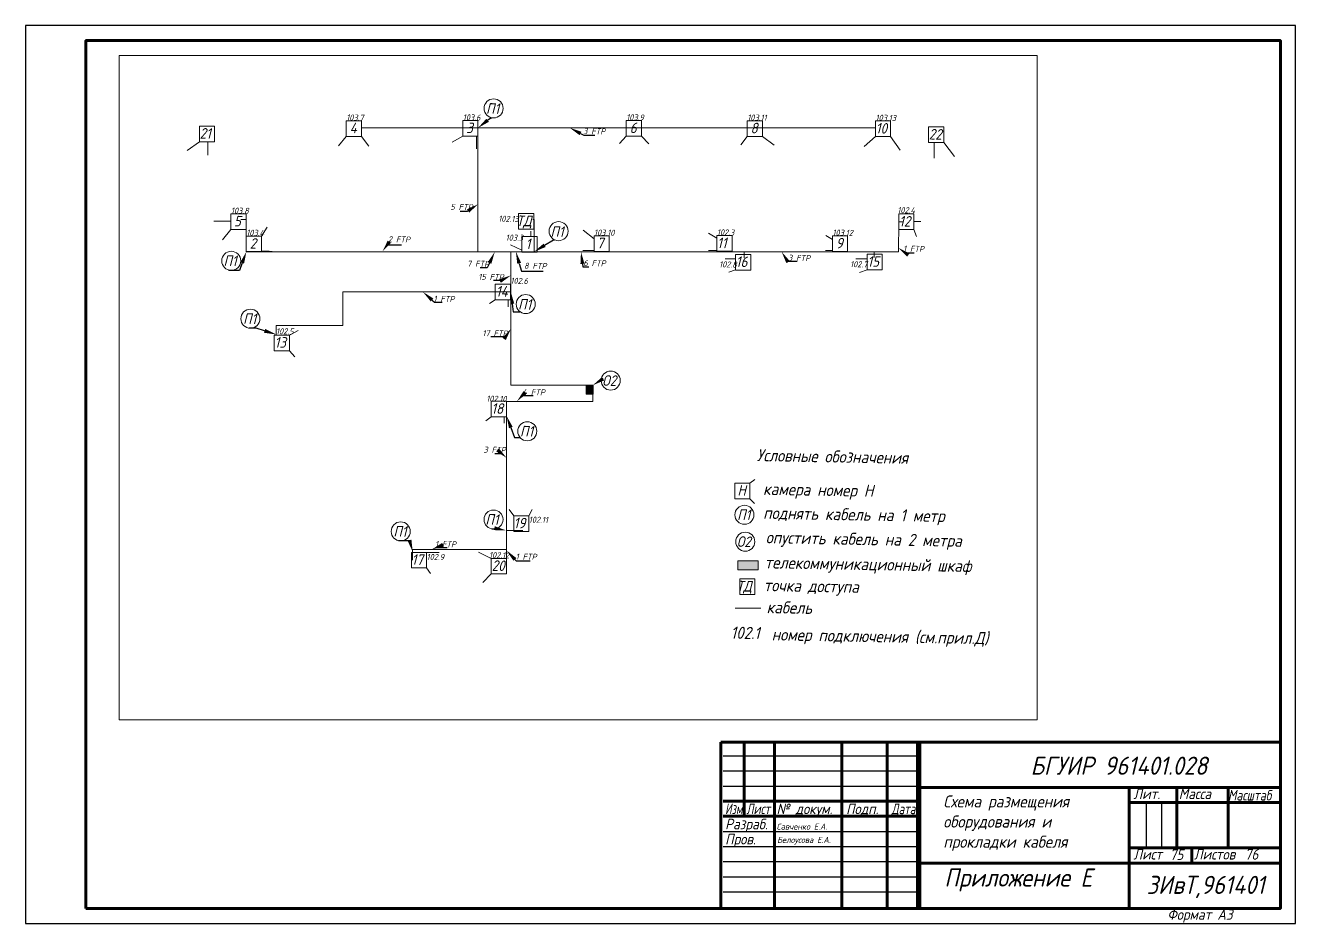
# Model space of a CAD drawing. Header units: millimetres. Extents: x 0 to 734, y 0 to 297.
# Drawn here: x 0 to 420, y 0 to 297 of the extents above; entities that cross this region are included whole.
import ezdxf
from ezdxf import colors
from ezdxf.entities.mleader import LeaderData, LeaderLine
from ezdxf.math import Vec2, Vec3

# ---------------------------------------------------------------- set-up
doc = ezdxf.new("R2010")
doc.units = ezdxf.units.MM
doc.header["$LTSCALE"] = 0.5
doc.layers.get('0').update_dxf_attribs({"lineweight": 60})
doc.layers.get('Defpoints').update_dxf_attribs({"color": 5})
doc.layers.add('3-размеры', color=6, linetype='Continuous')
doc.layers.add('Текст на комнате', color=250, linetype='Continuous')
doc.layers.add('cabel', color=1, linetype='Continuous', lineweight=211)
doc.styles.get("Standard").update_dxf_attribs({"font": 'isocpeui.ttf', "width": 0.9})
picture_1 = doc.add_image_def('image1.png', size_in_pixel=(2868, 2076))

msp = doc.modelspace()

# ---------------------------------------------------------------- hatches: boundary and pattern name
at = {"layer": 'Текст на комнате', "lineweight": 18}
h = msp.add_hatch(color=256, dxfattribs=at)
h.set_gradient(color2=(0, 0, 0), tint=1)
h.paths.add_polyline_path([(185.47, 178.04), (185.47, 175.06), (187.74, 175.06), (187.74, 178.04)])
h = msp.add_hatch(color=256, dxfattribs=at)
h.set_gradient(color2=(0, 0, 0), tint=1)
h.paths.add_polyline_path([(235.59, 119.99), (235.59, 117.01), (242.25, 117.01), (242.25, 119.99)])

# ---------------------------------------------------------------- linework, layer by layer
at = {"lineweight": 60}
for p, q in [((415, 60), (230, 60)), ((230, 5), (230, 60)), ((237.7, 60), (237.7, 35.48)), ((247.7, 5.48), (247.7, 60)), ((270, 60), (270, 5)), ((285, 5), (285, 60)), ((295, 60), (295, 5)), ((295.7, 60), (295.7, 5.48)), ((295, 45), (415, 45)), ((365, 5), (365, 45)), ((380.7, 45), (380.7, 25.48)), ((397.7, 25.48), (397.7, 45)), ((230.7, 40.48), (295.7, 40.48)), ((365, 40), (415, 40)), ((230.7, 35.48), (295.7, 35.48)), ((385.7, 20.48), (385.7, 25.48)), ((365, 25), (415, 25)), ((295, 20), (415, 20))]:
    msp.add_line(p, q, dxfattribs=at)
at = {"lineweight": -3}
for p, q in [((230.7, 55.48), (295.7, 55.48)), ((230.7, 50.48), (295.7, 50.48)), ((230.7, 45.48), (295.7, 45.48)), ((370.7, 25.48), (370.7, 40.48)), ((375.7, 40.48), (375.7, 25.48)), ((230.7, 30.48), (295.7, 30.48)), ((230.7, 25.48), (295.7, 25.48)), ((230.7, 20.48), (295.7, 20.48)), ((230.7, 15.48), (295.7, 15.48)), ((230.7, 10.48), (295.7, 10.48))]:
    msp.add_line(p, q, dxfattribs=at)
at = {"lineweight": 60}
msp.add_lwpolyline([(20, 5), (415, 5), (415, 292), (20, 292)], close=True, dxfattribs=at)
at = {"layer": 'cabel', "lineweight": 18}
for p, q in [((111.11, 263.14), (281.1, 263.14)), ((149.62, 263.15), (149.62, 222.18)), ((73.01, 232.78), (71.24, 232.78)), ((73.01, 222.18), (73.01, 232.78)), ((168.28, 232.8), (167.79, 232.8)), ((168.28, 222.18), (168.28, 232.8)), ((288.71, 222.18), (288.82, 232.06)), ((288.82, 232.06), (290.25, 232.06)), ((149.62, 222.18), (73.01, 222.18)), ((149.62, 222.18), (288.71, 222.18)), ((160.51, 177.99), (160.51, 222.18)), ((237.69, 222.18), (237.69, 220.17)), ((280.66, 222.18), (280.66, 220.2)), ((104.96, 197.77), (104.96, 208.93)), ((104.96, 208.93), (160.51, 208.93)), ((82.88, 194.55), (82.88, 197.77)), ((82.88, 197.77), (104.96, 197.77)), ((187.61, 178), (160.51, 177.99)), ((187.62, 177.99), (187.62, 172.69)), ((187.62, 172.69), (158.94, 172.69)), ((159.08, 172.69), (159.08, 130.01)), ((159.08, 130.01), (164.48, 130.01)), ((159.08, 130.01), (159.08, 118.19)), ((128.05, 120.19), (128.05, 123.72)), ((128.05, 123.72), (159.08, 123.72)), ((234.73, 104.34), (243.13, 104.34))]:
    msp.add_line(p, q, dxfattribs=at)
at = {"layer": 'Defpoints'}
msp.add_lwpolyline([(0, 0), (420, 0), (420, 297), (0, 297)], close=True, dxfattribs=at)
at = {"layer": 'Текст на комнате', "lineweight": 18}
for p, q in [((149.63, 260.35), (149.62, 263.15)), ((57.54, 258.54), (53.44, 255.65)), ((60.31, 258.54), (60.31, 254.1)), ((106.1, 260.3), (103.57, 257.22)), ((111.11, 260.3), (113.58, 257.09)), ((144.63, 260.35), (141.09, 258.36)), ((149.21, 260.32), (149.21, 256.19)), ((198.68, 260.37), (196.48, 257.93)), ((203.68, 260.37), (206.1, 257.86)), ((238.71, 260.29), (236.54, 257.49)), ((243.71, 260.29), (247.58, 257.4)), ((281.1, 260.22), (277.34, 256.98)), ((286.1, 260.22), (289.22, 255.77)), ((300.44, 258.21), (300.44, 253.14)), ((303.64, 258.24), (307.25, 253.68)), ((67.96, 232.23), (62.36, 232.23)), ((293.82, 232.17), (296.1, 232.17)), ((67.96, 229.51), (65.22, 226.12)), ((78.04, 227.36), (79.97, 230.33)), ((167.09, 227.16), (167.09, 228.99)), ((188.02, 226.46), (184.46, 229.3)), ((228.65, 226.65), (225.88, 228.35)), ((266.87, 226.25), (264.69, 227.53)), ((293.82, 229.47), (294.7, 227.16)), ((164.2, 222.72), (160.4, 224.41)), ((78.04, 222.35), (80.65, 222.35)), ((78.04, 222.19), (81.54, 222.19)), ((188.02, 222.53), (184.28, 222.53)), ((228.65, 222.56), (225.88, 222.56)), ((234.82, 219.85), (231.36, 219.85)), ((266.87, 222.59), (264.54, 222.59)), ((278.33, 219.76), (274.57, 219.76)), ((234.82, 216.15), (232.65, 215.42)), ((278.33, 216.17), (275.85, 215.33)), ((155.38, 206.31), (153.48, 205)), ((159.58, 206.31), (159.58, 203.89)), ((87.29, 194.6), (90.18, 196.15)), ((87.29, 189.42), (89.11, 187.39)), ((154.05, 167.56), (152.22, 166.28)), ((158.32, 167.56), (158.32, 165.46)), ((239.56, 145.68), (241.22, 146.87)), ((239.56, 140.5), (241.12, 138.92)), ((161.45, 134.87), (159.94, 136.91)), ((166.45, 134.87), (167.59, 136.91)), ((132.65, 122.76), (136.81, 122.76)), ((154.05, 120.77), (149.85, 122.84)), ((132.65, 117.59), (133.98, 115.73)), ((154.05, 115.6), (151.21, 112.79))]:
    msp.add_line(p, q, dxfattribs=at)
for points in [[(106.1, 265.48), (111.11, 265.48), (111.11, 260.3), (106.1, 260.3)], [(144.63, 265.53), (149.63, 265.53), (149.63, 260.35), (144.63, 260.35)], [(198.68, 265.54), (203.68, 265.54), (203.68, 260.37), (198.68, 260.37)], [(238.71, 265.47), (243.71, 265.47), (243.71, 260.29), (238.71, 260.29)], [(281.1, 265.4), (286.1, 265.4), (286.1, 260.22), (281.1, 260.22)], [(57.54, 263.71), (62.55, 263.71), (62.55, 258.54), (57.54, 258.54)], [(298.64, 263.42), (303.64, 263.42), (303.64, 258.24), (298.64, 258.24)], [(67.96, 234.69), (72.96, 234.69), (72.96, 229.51), (67.96, 229.51)], [(163.08, 234.79), (168.08, 234.79), (168.08, 229.61), (163.08, 229.61)], [(288.82, 234.64), (293.82, 234.64), (293.82, 229.47), (288.82, 229.47)], [(73.04, 227.36), (78.04, 227.36), (78.04, 222.19), (73.04, 222.19)], [(164.2, 227.16), (169.2, 227.16), (169.2, 221.98), (164.2, 221.98)], [(188.02, 227.44), (193.02, 227.44), (193.02, 222.26), (188.02, 222.26)], [(228.65, 227.5), (233.65, 227.5), (233.65, 222.32), (228.65, 222.32)], [(266.87, 227.41), (271.88, 227.41), (271.88, 222.23), (266.87, 222.23)], [(234.82, 221.28), (239.82, 221.28), (239.82, 216.1), (234.82, 216.1)], [(278.33, 221.35), (283.33, 221.35), (283.33, 216.17), (278.33, 216.17)], [(155.38, 211.48), (160.38, 211.48), (160.38, 206.31), (155.38, 206.31)], [(82.29, 194.6), (87.29, 194.6), (87.29, 189.42), (82.29, 189.42)], [(185.47, 178.04), (187.74, 178.04), (187.74, 175.06), (185.47, 175.06)], [(154.05, 172.74), (159.05, 172.74), (159.05, 167.56), (154.05, 167.56)], [(234.56, 145.68), (239.56, 145.68), (239.56, 140.5), (234.56, 140.5)], [(161.45, 134.87), (166.45, 134.87), (166.45, 129.69), (161.45, 129.69)], [(127.65, 122.76), (132.65, 122.76), (132.65, 117.59), (127.65, 117.59)], [(154.05, 120.77), (159.05, 120.77), (159.05, 115.6), (154.05, 115.6)], [(235.59, 119.99), (242.25, 119.99), (242.25, 117.01), (235.59, 117.01)], [(236.21, 113.99), (241.21, 113.99), (241.21, 108.81), (236.21, 108.81)]]:
    msp.add_lwpolyline(points, close=True, dxfattribs=at)
for centre in [(154.82, 269.57), (176.31, 228.96), (68.07, 219.15), (165.42, 204.85), (74.39, 200.01), (193.53, 179.56), (165.95, 162.79), (154.79, 133.61), (237.75, 135.18), (124.09, 129.68), (238.03, 126.29)]:
    msp.add_circle(centre, 3.15, dxfattribs=at)

# ---------------------------------------------------------------- texts
at = {"lineweight": -3}
for s, width, p in [('Лит.', 0.9, (366.38, 41.18)), ('Масса', 0.9, (381.38, 41.18)), ('Масштаб', 0.8, (397.67, 40.7)), ('Изм.', 0.7, (231.38, 36.18)), ('Лист', 0.75, (238.38, 36.18)), ('№ докум.', 0.9, (248.38, 36.18)), ('Подп.', 0.9, (271.38, 36.18)), ('Дата', 0.75, (286.38, 36.18)), ('Разраб.', 0.9, (231.38, 31.18)), ('Пров.', 0.9, (231.38, 26.18)), ('Лист', 0.9, (366.38, 21.18)), ('75', 0.9, (378.39, 21.04)), ('Листов', 0.9, (386.38, 21.18)), ('76', 0.9, (403.2, 21.14)), ('Формат А3', 0.9, (377.6, 1.25))]:
    msp.add_text(s, height=3.5, dxfattribs=dict(at, width=width)).set_placement(p)
at = {"lineweight": 18, "width": 0.9}
for s, height, p in [('Савченко Е.А.', 2, (248.41, 31.07)), ('Белоусова Е.А.', 2, (248.57, 26.68)), ('ЗИвТ,961401', 6, (370.75, 9.8))]:
    msp.add_text(s, height=height, dxfattribs=at).set_placement(p)
at = {"lineweight": 18, "attachment_point": 1}
for s, width, gutter_width, insert, char_height in [('^I^I{\\H1.5x;БГУИР 961401.028}', 115.3255, 20, (300.38, 55.21), 4), ('Схема размещения оборудования и прокладки кабеля', 51.3238, 10, (303.52, 42.41), 4), ('Приложение Е', 63.5568, 10, (303.86, 18.23), 6)]:
    msp.add_mtext_dynamic_manual_height_columns(s, width=width, gutter_width=gutter_width, heights=[0], dxfattribs=dict(at, insert=insert, char_height=char_height))
at = {"layer": '3-размеры', "lineweight": 18, "width": 0.9}
for s, height, p in [('103.7', 2, (106.1, 265.58)), ('103.6', 2, (144.63, 265.63)), ('103.9', 2, (198.68, 265.64)), ('103.11', 2, (238.71, 265.57)), ('103.13', 2, (281.1, 265.5)), ('103.8', 2, (67.96, 234.79)), ('102.4', 2, (288.32, 234.93)), ('102.13', 2, (156.35, 232.09)), ('103.4', 2, (73.04, 227.47)), ('103.3', 2, (158.8, 225.86)), ('103.10', 2, (188.02, 227.54)), ('102.3', 2, (228.65, 227.6)), ('103.12', 2, (266.87, 227.51)), ('102.8', 2, (229.38, 217.01)), ('102.7', 2, (272.69, 217.07)), ('102.6', 2, (160.38, 211.58)), ('102.5', 2, (82.88, 194.9)), ('102.10', 2, (152.39, 172.6)), ('102.11', 2, (166.45, 132.59)), ('102.9', 2, (132.65, 120.28)), ('102.12', 2, (153.29, 120.88)), ('102.1', 4, (233.22, 94.22))]:
    msp.add_text(s, height=height, rotation=358.9684, dxfattribs=at).set_placement(p)
at = {"layer": 'Текст на комнате', "lineweight": 18, "width": 0.9}
for s, height, p in [('П1', 3.5, (152.32, 267.8)), ('4', 3.5, (107.23, 261.35)), ('3', 3.5, (145.74, 261.4)), ('6', 3.5, (199.83, 261.42)), ('8', 3.5, (239.76, 261.34)), ('10', 3.5, (281.17, 261.27)), ('21', 3.5, (57.61, 259.59)), ('3 FTP', 2, (184.4, 261.06)), ('22', 3.5, (298.7, 259.29)), ('5 FTP', 2, (140.5, 236)), ('5', 3.5, (68.95, 230.56)), ('ТД', 3.5, (162.35, 230.66)), ('12', 3.5, (288.89, 230.52)), ('2 FTP', 2, (119.88, 225.3)), ('П1', 3.5, (173.62, 227.11)), ('11', 3.5, (228.72, 223.37)), ('2', 3.5, (74.16, 223.17)), ('1', 3.5, (165.39, 223.03)), ('7', 3.5, (188.94, 223.31)), ('9', 3.5, (267.99, 223.28)), ('1 FTP', 2, (290.22, 222.19)), ('П1', 3.5, (65.52, 217.47)), ('7 FTP', 2, (146.02, 217.25)), ('8 FTP', 2, (164.87, 216.54)), ('6 FTP', 2, (184.49, 217.45)), ('16', 3.5, (234.88, 217.15)), ('3 FTP', 2, (252.15, 219.17)), ('15', 3.5, (278.4, 217.22)), ('15 FTP', 2, (149.76, 212.88)), ('14', 3.5, (155.57, 207.36)), ('1 FTP', 2, (134.94, 205.61)), ('П1', 3.5, (162.91, 203.07)), ('П1', 3.5, (71.99, 198.32)), ('13', 3.5, (82.39, 190.47)), ('17 FTP', 2, (151.11, 194.24)), ('О2', 3.5, (190.74, 177.86)), ('4 FTP', 2, (164.34, 174.78)), ('18', 3.5, (154.05, 168.61)), ('П1', 3.5, (163.54, 161.1)), ('3 FTP', 2, (151.47, 155.72)), ('Условные обозначения', 4, (241.82, 152.92)), ('Н', 3.5, (235.44, 141.55)), ('камера номер Н', 4, (243.91, 141.77)), ('П1', 3.5, (152.1, 131.92)), ('П1', 3.5, (235.35, 133.49)), ('поднять кабель на 1 метр', 4, (243.94, 133.84)), ('П1', 3.5, (121.69, 127.99)), ('19', 3.5, (161.44, 130.74)), ('1 FTP', 2, (135.45, 124.51)), ('О2', 3.5, (235.24, 124.59)), ('опустить кабель на 2 метра', 4, (244.8, 125.75)), ('17', 3.5, (127.71, 118.64)), ('1 FTP', 2, (162.13, 120.39)), ('20', 3.5, (154.18, 116.65)), ('телекоммуникационный шкаф', 4, (244.42, 117.48)), ('ТД', 3.5, (235.13, 109.86)), ('точка доступа', 4, (244.11, 109.93)), ('кабель', 4, (245.08, 102.65)), ('номер подключения (см.прил.Д)', 4, (246.77, 93.65))]:
    msp.add_text(s, height=height, rotation=358.9684, dxfattribs=at).set_placement(p)

# ---------------------------------------------------------------- pictures from other files: only their frames are drawn
at = {"lineweight": 18}
image = msp.add_image(picture_1, insert=(31.03, 67.4), size_in_units=(303.49, 219.68), dxfattribs=at)
image.dxf.flags = 7

# ---------------------------------------------------------------- leaders
at = {"layer": 'Текст на комнате', "lineweight": 18}
ml = msp.add_multileader_mtext('Standard', dxfattribs=at)
ml.set_content('', color=256)
ml.set_leader_properties()
ml.build(insert=Vec2(0, 0))
ml.multileader.update_dxf_attribs({"text_right_attachment_type": 6, "dogleg_length": 0.36})
ctx = ml.context
ctx.base_point, ctx.plane_origin = Vec3(154.24, 266.46), Vec3(158.33, 273.56)
ctx.right_attachment = 6
notes = []
notes.append((ctx, [(1, (1, 1, 0), (153.88, 266.46), (1, 0), 0.36, [(0, [(149.71, 263.14)], 0, [])])]))
ctx.mtext.insert, ctx.mtext.flow_direction = Vec3(156.24, 268.46), 5
ml = msp.add_multileader_mtext('Standard', dxfattribs=at)
ml.set_content('', color=256)
ml.set_leader_properties()
ml.build(insert=Vec2(0, 0))
ml.multileader.update_dxf_attribs({"text_right_attachment_type": 6, "dogleg_length": 0.36})
ctx = ml.context
ctx.base_point, ctx.plane_origin = Vec3(188.31, 260.69), Vec3(180.01, 263.97)
ctx.right_attachment = 6
notes.append((ctx, [(0, (1, 1, 0), (184.65, 260.69), (1, 0), 3.66, [(0, [(180.01, 263.13)], 0, [])])]))
ctx.mtext.insert, ctx.mtext.flow_direction = Vec3(190.31, 262.69), 5
ml = msp.add_multileader_mtext('Standard', dxfattribs=at)
ml.set_content('', color=256)
ml.set_leader_properties()
ml.build(insert=Vec2(0, 0))
ml.multileader.update_dxf_attribs({"text_right_attachment_type": 6, "dogleg_length": 0.36})
ctx = ml.context
ctx.base_point, ctx.plane_origin = Vec3(141.76, 237.49), Vec3(149.69, 237.87)
ctx.right_attachment, ctx.text_align_type = 6, 2
notes.append((ctx, [(0, (1, 1, 0), (146.12, 235.49), (-1, 0), 0.36, [(0, [(149.69, 237.87)], 0, [])])]))
ctx.mtext.insert, ctx.mtext.alignment, ctx.mtext.flow_direction = Vec3(143.76, 239.49), 3, 5
ml = msp.add_multileader_mtext('Standard', dxfattribs=at)
ml.set_content('', color=256)
ml.set_leader_properties()
ml.build(insert=Vec2(0, 0))
ml.multileader.update_dxf_attribs({"text_right_attachment_type": 6, "dogleg_length": 0.36})
ctx = ml.context
ctx.base_point, ctx.plane_origin = Vec3(175, 226.09), Vec3(169.11, 220.52)
ctx.right_attachment = 6
notes.append((ctx, [(0, (1, 1, 0), (174.64, 226.09), (1, 0), 0.36, [(0, [(168.27, 222.2)], 0, [])])]))
ctx.mtext.insert, ctx.mtext.flow_direction = Vec3(177, 228.09), 5
ml = msp.add_multileader_mtext('Standard', dxfattribs=at)
ml.set_content('', color=256)
ml.set_leader_properties()
ml.build(insert=Vec2(0, 0))
ml.multileader.update_dxf_attribs({"text_right_attachment_type": 6, "dogleg_length": 0.36})
ctx = ml.context
ctx.base_point, ctx.plane_origin = Vec3(124.37, 224.42), Vec3(118.01, 222.2)
ctx.right_attachment = 6
notes.append((ctx, [(0, (1, 1, 0), (119.61, 224.42), (1, 0), 4.76, [(0, [(118.01, 222.2)], 0, [])])]))
ctx.mtext.insert, ctx.mtext.flow_direction = Vec3(126.37, 226.42), 5
ml = msp.add_multileader_mtext('Standard', dxfattribs=at)
ml.set_content('', color=256)
ml.set_leader_properties()
ml.build(insert=Vec2(0, 0))
ml.multileader.update_dxf_attribs({"text_right_attachment_type": 6, "dogleg_length": 0.36})
ctx = ml.context
ctx.base_point, ctx.plane_origin = Vec3(293.85, 221.83), Vec3(288.71, 223.42)
ctx.right_attachment = 6
notes.append((ctx, [(0, (1, 1, 0), (290.88, 221.83), (1, 0), 2.97, [(0, [(288.71, 223.42)], 0, [])])]))
ctx.mtext.insert, ctx.mtext.flow_direction = Vec3(295.85, 223.83), 5
ml = msp.add_multileader_mtext('Standard', dxfattribs=at)
ml.set_content('', color=256)
ml.set_leader_properties()
ml.build(insert=Vec2(0, 0))
ml.multileader.update_dxf_attribs({"text_right_attachment_type": 6, "dogleg_length": 0.36})
ctx = ml.context
ctx.base_point, ctx.plane_origin = Vec3(65.13, 218), Vec3(75.84, 222.62)
ctx.right_attachment, ctx.text_align_type = 6, 2
notes.append((ctx, [(0, (1, 1, 0), (70.77, 216), (-1, 0), 1.64, [(0, [(73.07, 222.2)], 0, [])])]))
ctx.mtext.insert, ctx.mtext.alignment, ctx.mtext.flow_direction = Vec3(67.13, 220), 3, 5
ml = msp.add_multileader_mtext('Standard', dxfattribs=at)
ml.set_content('', color=256)
ml.set_leader_properties()
ml.build(insert=Vec2(0, 0))
ml.multileader.update_dxf_attribs({"text_right_attachment_type": 6, "dogleg_length": 0.36})
ctx = ml.context
ctx.base_point, ctx.plane_origin = Vec3(148.36, 218.87), Vec3(156.17, 221.13)
ctx.right_attachment, ctx.text_align_type = 6, 2
notes.append((ctx, [(0, (1, 1, 0), (152.72, 216.87), (-1, 0), 0.36, [(0, [(155.17, 222.05)], 0, [])])]))
ctx.mtext.insert, ctx.mtext.alignment, ctx.mtext.flow_direction = Vec3(150.36, 220.87), 3, 5
ml = msp.add_multileader_mtext('Standard', dxfattribs=at)
ml.set_content('', color=256)
ml.set_leader_properties()
ml.build(insert=Vec2(0, 0))
ml.multileader.update_dxf_attribs({"text_right_attachment_type": 6, "dogleg_length": 0.36})
ctx = ml.context
ctx.base_point, ctx.plane_origin = Vec3(171.2, 215.71), Vec3(160.46, 218.24)
ctx.right_attachment = 6
notes.append((ctx, [(0, (1, 1, 0), (164.02, 215.71), (1, 0), 7.19, [(0, [(162.18, 222.17)], 0, [])])]))
ctx.mtext.insert, ctx.mtext.flow_direction = Vec3(173.2, 217.71), 5
ml = msp.add_multileader_mtext('Standard', dxfattribs=at)
ml.set_content('', color=256)
ml.set_leader_properties()
ml.build(insert=Vec2(0, 0))
ml.multileader.update_dxf_attribs({"text_right_attachment_type": 6, "dogleg_length": 0.36})
ctx = ml.context
ctx.base_point, ctx.plane_origin = Vec3(186.35, 217.15), Vec3(183.72, 222.14)
ctx.right_attachment = 6
notes.append((ctx, [(0, (1, 1, 0), (184.3, 217.15), (1, 0), 2.05, [(0, [(183.72, 222.14)], 0, [])])]))
ctx.mtext.insert, ctx.mtext.flow_direction = Vec3(188.35, 219.15), 5
ml = msp.add_multileader_mtext('Standard', dxfattribs=at)
ml.set_content('', color=256)
ml.set_leader_properties()
ml.build(insert=Vec2(0, 0))
ml.multileader.update_dxf_attribs({"text_right_attachment_type": 6, "dogleg_length": 0.36})
ctx = ml.context
ctx.base_point, ctx.plane_origin = Vec3(255.23, 219.01), Vec3(250.07, 223.42)
ctx.right_attachment = 6
notes.append((ctx, [(0, (1, 1, 0), (252, 219.01), (1, 0), 3.23, [(0, [(250.07, 222.14)], 0, [])])]))
ctx.mtext.insert, ctx.mtext.flow_direction = Vec3(257.23, 221.01), 5
ml = msp.add_multileader_mtext('Standard', dxfattribs=at)
ml.set_content('', color=256)
ml.set_leader_properties()
ml.build(insert=Vec2(0, 0))
ml.multileader.update_dxf_attribs({"text_right_attachment_type": 6, "dogleg_length": 0.36})
ctx = ml.context
ctx.base_point, ctx.plane_origin = Vec3(152.8, 214.6), Vec3(160.51, 214.3)
ctx.right_attachment, ctx.text_align_type = 6, 2
notes.append((ctx, [(0, (1, 1, 0), (157.16, 212.6), (-1, 0), 0.36, [(0, [(160.51, 214.3)], 0, [])])]))
ctx.mtext.insert, ctx.mtext.alignment, ctx.mtext.flow_direction = Vec3(154.8, 216.6), 3, 5
ml = msp.add_multileader_mtext('Standard', dxfattribs=at)
ml.set_content('', color=256)
ml.set_leader_properties()
ml.build(insert=Vec2(0, 0))
ml.multileader.update_dxf_attribs({"text_right_attachment_type": 6, "dogleg_length": 0.36})
ctx = ml.context
ctx.base_point, ctx.plane_origin = Vec3(137.82, 205.45), Vec3(131.49, 204.38)
ctx.right_attachment = 6
notes.append((ctx, [(0, (1, 1, 0), (135.3, 205.45), (1, 0), 2.52, [(0, [(131.48, 208.86)], 0, [])])]))
ctx.mtext.insert, ctx.mtext.flow_direction = Vec3(139.82, 207.45), 5
ml = msp.add_multileader_mtext('Standard', dxfattribs=at)
ml.set_content('', color=256)
ml.set_leader_properties()
ml.build(insert=Vec2(0, 0))
ml.multileader.update_dxf_attribs({"text_right_attachment_type": 6, "dogleg_length": 0.36})
ctx = ml.context
ctx.base_point, ctx.plane_origin = Vec3(163.5, 202.32), Vec3(159.18, 207.18)
ctx.right_attachment = 6
notes.append((ctx, [(1, (1, 1, 0), (161.3, 202.32), (1, 0), 2.2, [(0, [(160.5, 208.89)], 0, [])])]))
ctx.mtext.insert, ctx.mtext.flow_direction = Vec3(165.5, 204.32), 5
ml = msp.add_multileader_mtext('Standard', dxfattribs=at)
ml.set_content('', color=256)
ml.set_leader_properties()
ml.build(insert=Vec2(0, 0))
ml.multileader.update_dxf_attribs({"text_right_attachment_type": 6, "dogleg_length": 0.36})
ctx = ml.context
ctx.base_point, ctx.plane_origin = Vec3(71.98, 198.86), Vec3(83.18, 194.71)
ctx.right_attachment, ctx.text_align_type = 6, 2
notes.append((ctx, [(0, (1, 1, 0), (76.34, 196.86), (-1, 0), 0.36, [(0, [(82.9, 194.8)], 0, [])])]))
ctx.mtext.insert, ctx.mtext.alignment, ctx.mtext.flow_direction = Vec3(73.98, 200.86), 3, 5
ml = msp.add_multileader_mtext('Standard', dxfattribs=at)
ml.set_content('', color=256)
ml.set_leader_properties()
ml.build(insert=Vec2(0, 0))
ml.multileader.update_dxf_attribs({"text_right_attachment_type": 6, "dogleg_length": 0.36})
ctx = ml.context
ctx.base_point, ctx.plane_origin = Vec3(151.89, 195.98), Vec3(160.53, 196.66)
ctx.right_attachment, ctx.text_align_type = 6, 2
notes.append((ctx, [(0, (1, 1, 0), (158.74, 193.98), (-1, 0), 2.85, [(0, [(160.53, 196.66)], 0, [])])]))
ctx.mtext.insert, ctx.mtext.alignment, ctx.mtext.flow_direction = Vec3(153.89, 197.98), 3, 5
ml = msp.add_multileader_mtext('Standard', dxfattribs=at)
ml.set_content('', color=256)
ml.set_leader_properties()
ml.build(insert=Vec2(0, 0))
ml.multileader.update_dxf_attribs({"text_right_attachment_type": 6, "dogleg_length": 0.36})
ctx = ml.context
ctx.base_point, ctx.plane_origin = Vec3(190.38, 179.49), Vec3(187.68, 178.02)
ctx.right_attachment = 6
notes.append((ctx, [(0, (1, 1, 0), (189.95, 179.49), (1, 0), 0.433, [(0, [(187.61, 178.01)], 0, [])])]))
ctx.mtext.insert, ctx.mtext.flow_direction = Vec3(192.38, 181.49), 5
ml = msp.add_multileader_mtext('Standard', dxfattribs=at)
ml.set_content('', color=256)
ml.set_leader_properties()
ml.build(insert=Vec2(0, 0))
ml.multileader.update_dxf_attribs({"text_right_attachment_type": 6, "dogleg_length": 0.36})
ctx = ml.context
ctx.base_point, ctx.plane_origin = Vec3(167.95, 174.67), Vec3(163.02, 173.88)
ctx.right_attachment = 6
notes.append((ctx, [(0, (1, 1, 0), (164.33, 174.67), (1, 0), 3.62, [(0, [(162.52, 172.7)], 0, [])])]))
ctx.mtext.insert, ctx.mtext.flow_direction = Vec3(169.95, 176.67), 5
ml = msp.add_multileader_mtext('Standard', dxfattribs=at)
ml.set_content('', color=256)
ml.set_leader_properties()
ml.build(insert=Vec2(0, 0))
ml.multileader.update_dxf_attribs({"text_right_attachment_type": 6, "dogleg_length": 0.36})
ctx = ml.context
ctx.base_point, ctx.plane_origin = Vec3(163.55, 160.72), Vec3(158.43, 163.72)
ctx.right_attachment = 6
notes.append((ctx, [(1, (1, 1, 0), (161.73, 160.72), (1, 0), 1.82, [(0, [(159.13, 167.77)], 0, [])])]))
ctx.mtext.insert, ctx.mtext.flow_direction = Vec3(165.55, 162.72), 5
ml = msp.add_multileader_mtext('Standard', dxfattribs=at)
ml.set_content('', color=256)
ml.set_leader_properties()
ml.build(insert=Vec2(0, 0))
ml.multileader.update_dxf_attribs({"text_right_attachment_type": 6, "dogleg_length": 0.36})
ctx = ml.context
ctx.base_point, ctx.plane_origin = Vec3(153.25, 157.32), Vec3(159.11, 154)
ctx.right_attachment, ctx.text_align_type = 6, 2
notes.append((ctx, [(0, (1, 1, 0), (157.61, 155.32), (-1, 0), 0.36, [(0, [(159.11, 154)], 0, [])])]))
ctx.mtext.insert, ctx.mtext.alignment, ctx.mtext.flow_direction = Vec3(155.25, 159.32), 3, 5
ml = msp.add_multileader_mtext('Standard', dxfattribs=at)
ml.set_content('', color=256)
ml.set_leader_properties()
ml.build(insert=Vec2(0, 0))
ml.multileader.update_dxf_attribs({"text_right_attachment_type": 6, "dogleg_length": 0.36})
ctx = ml.context
ctx.base_point, ctx.plane_origin = Vec3(152.22, 132.46), Vec3(159, 129.99)
ctx.right_attachment, ctx.text_align_type = 6, 2
notes.append((ctx, [(0, (1, 1, 0), (156.58, 130.46), (-1, 0), 0.36, [(0, [(159, 129.99)], 0, [])])]))
ctx.mtext.insert, ctx.mtext.alignment, ctx.mtext.flow_direction = Vec3(154.22, 134.46), 3, 5
ml = msp.add_multileader_mtext('Standard', dxfattribs=at)
ml.set_content('', color=256)
ml.set_leader_properties()
ml.build(insert=Vec2(0, 0))
ml.multileader.update_dxf_attribs({"text_right_attachment_type": 6, "dogleg_length": 0.36})
ctx = ml.context
ctx.base_point, ctx.plane_origin = Vec3(121.39, 128.58), Vec3(119.64, 134.99)
ctx.right_attachment, ctx.text_align_type = 6, 2
notes.append((ctx, [(1, (1, 1, 0), (127.06, 126.58), (-1, 0), 1.67, [(0, [(128.07, 122.92)], 0, [])])]))
ctx.mtext.insert, ctx.mtext.alignment, ctx.mtext.flow_direction = Vec3(123.39, 130.58), 3, 5
ml = msp.add_multileader_mtext('Standard', dxfattribs=at)
ml.set_content('', color=256)
ml.set_leader_properties()
ml.build(insert=Vec2(0, 0))
ml.multileader.update_dxf_attribs({"text_right_attachment_type": 6, "dogleg_length": 0.36})
ctx = ml.context
ctx.base_point, ctx.plane_origin = Vec3(139.48, 124.34), Vec3(134.38, 123.72)
ctx.right_attachment = 6
notes.append((ctx, [(0, (1, 1, 0), (135.85, 124.34), (1, 0), 3.63, [(0, [(134.38, 123.72)], 0, [])])]))
ctx.mtext.insert, ctx.mtext.flow_direction = Vec3(141.48, 126.34), 5
ml = msp.add_multileader_mtext('Standard', dxfattribs=at)
ml.set_content('', color=256)
ml.set_leader_properties()
ml.build(insert=Vec2(0, 0))
ml.multileader.update_dxf_attribs({"text_right_attachment_type": 6, "dogleg_length": 0.36})
ctx = ml.context
ctx.base_point, ctx.plane_origin = Vec3(166.94, 120), Vec3(156.02, 121.84)
ctx.right_attachment = 6
notes.append((ctx, [(1, (1, 1, 0), (162.26, 120), (1, 0), 4.68, [(0, [(159.12, 123.34)], 0, [])])]))
ctx.mtext.insert, ctx.mtext.flow_direction = Vec3(168.94, 122), 5
for ctx, leaders in notes:
    for number, flags, end, landing, length, lines in leaders:
        leader = LeaderData()
        leader.index, (leader.has_last_leader_line, leader.has_dogleg_vector, leader.attachment_direction) = number, flags
        leader.last_leader_point, leader.dogleg_vector, leader.dogleg_length = Vec3(end), Vec3(landing), length
        for number, points, colour, breaks in lines:
            line = LeaderLine()
            line.index, line.vertices, line.color, line.breaks = number, Vec3.list(points), colors.encode_raw_color(colour), breaks
            leader.lines.append(line)
        ctx.leaders.append(leader)

doc.saveas('drawing.dxf')
